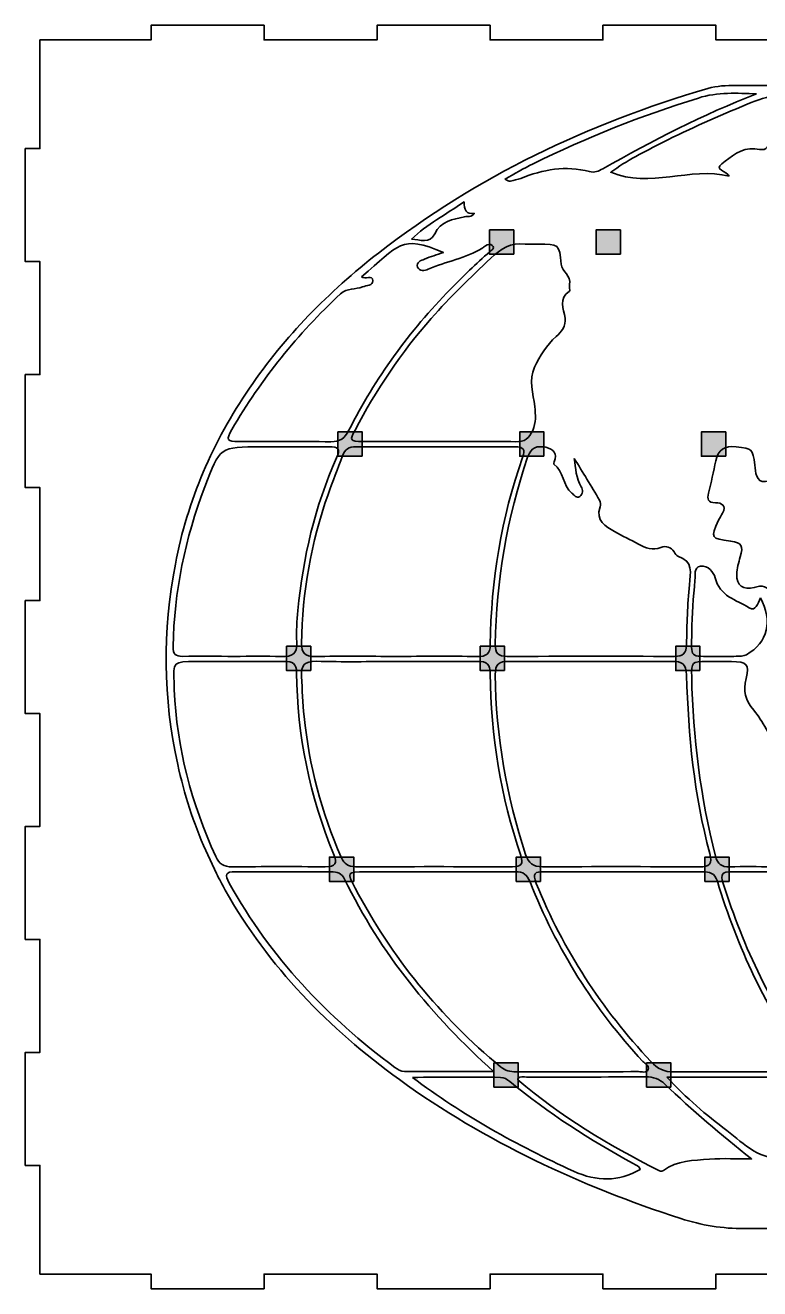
# Model space of a CAD drawing. Header units: millimetres. Extents: x 1 to 1629, y -192 to 365.
# Drawn here: x 1.1 to 152.3, y 105.1 to 365.1 of the extents above; entities that cross this region are included whole.
import ezdxf

# ---------------------------------------------------------------- set-up
doc = ezdxf.new("R2010")
doc.units = ezdxf.units.MM
doc.header["$MEASUREMENT"] = 0
for name, color, linetype, lineweight in [('CorteExterno', 7, 'Continuous', 0), ('CorteInterno', 7, 'Continuous', 0), ('Marcacao', 7, 'Continuous', 0)]:
    doc.layers.add(name, color=color, linetype=linetype, lineweight=lineweight)

# ---------------------------------------------------------------- blocks, each defined once
blk = doc.blocks.new('Block_4')
at = {"layer": 'CorteInterno', "true_color": 0x66b32e, "transparency": 33554687}
h = blk.add_hatch(color=85, dxfattribs=at)
h.dxf.hatch_style = 2
h.paths.add_polyline_path([(101.67, 317.94), (96.67, 317.94), (96.67, 322.94), (101.67, 322.94)])
h = blk.add_hatch(color=85, dxfattribs=at)
h.dxf.hatch_style = 2
h.paths.add_polyline_path([(123.59, 317.95), (118.59, 317.95), (118.59, 322.95), (123.59, 322.95)])
h = blk.add_hatch(color=85, dxfattribs=at)
h.dxf.hatch_style = 2
h.paths.add_polyline_path([(70.48, 276.37), (65.48, 276.37), (65.48, 281.37), (70.48, 281.37)])
h = blk.add_hatch(color=85, dxfattribs=at)
h.dxf.hatch_style = 2
h.paths.add_polyline_path([(107.88, 276.37), (102.88, 276.37), (102.88, 281.37), (107.88, 281.37)])
h = blk.add_hatch(color=85, dxfattribs=at)
h.dxf.hatch_style = 2
h.paths.add_polyline_path([(145.27, 276.37), (140.27, 276.37), (140.27, 281.37), (145.27, 281.37)])
h = blk.add_hatch(color=85, dxfattribs=at)
h.dxf.hatch_style = 2
h.paths.add_polyline_path([(59.9, 232.28), (54.9, 232.28), (54.9, 237.28), (59.9, 237.28)])
h = blk.add_hatch(color=85, dxfattribs=at)
h.dxf.hatch_style = 2
h.paths.add_polyline_path([(99.76, 232.28), (94.76, 232.28), (94.76, 237.28), (99.76, 237.28)])
h = blk.add_hatch(color=85, dxfattribs=at)
h.dxf.hatch_style = 2
h.paths.add_polyline_path([(139.98, 232.28), (134.98, 232.28), (134.98, 237.28), (139.98, 237.28)])
h = blk.add_hatch(color=85, dxfattribs=at)
h.dxf.hatch_style = 2
h.paths.add_polyline_path([(68.72, 188.89), (63.72, 188.89), (63.72, 193.89), (68.72, 193.89)])
h = blk.add_hatch(color=85, dxfattribs=at)
h.dxf.hatch_style = 2
h.paths.add_polyline_path([(107.17, 188.89), (102.17, 188.89), (102.17, 193.89), (107.17, 193.89)])
h = blk.add_hatch(color=85, dxfattribs=at)
h.dxf.hatch_style = 2
h.paths.add_polyline_path([(145.98, 188.89), (140.98, 188.89), (140.98, 193.89), (145.98, 193.89)])
h = blk.add_hatch(color=85, dxfattribs=at)
h.dxf.hatch_style = 2
h.paths.add_polyline_path([(102.58, 146.55), (97.58, 146.55), (97.58, 151.55), (102.58, 151.55)])
h = blk.add_hatch(color=85, dxfattribs=at)
h.dxf.hatch_style = 2
h.paths.add_polyline_path([(133.98, 146.55), (128.98, 146.55), (128.98, 151.55), (133.98, 151.55)])
at = {"layer": 'CorteInterno', "color": 18, "lineweight": 35, "true_color": 0x020202}
for points in [[(101.67, 317.94), (96.67, 317.94), (96.67, 322.94), (101.67, 322.94)], [(123.59, 317.95), (118.59, 317.95), (118.59, 322.95), (123.59, 322.95)], [(70.48, 276.37), (65.48, 276.37), (65.48, 281.37), (70.48, 281.37)], [(107.88, 276.37), (102.88, 276.37), (102.88, 281.37), (107.88, 281.37)], [(145.27, 276.37), (140.27, 276.37), (140.27, 281.37), (145.27, 281.37)], [(59.9, 232.28), (54.9, 232.28), (54.9, 237.28), (59.9, 237.28)], [(99.76, 232.28), (94.76, 232.28), (94.76, 237.28), (99.76, 237.28)], [(139.98, 232.28), (134.98, 232.28), (134.98, 237.28), (139.98, 237.28)], [(68.72, 188.89), (63.72, 188.89), (63.72, 193.89), (68.72, 193.89)], [(107.17, 188.89), (102.17, 188.89), (102.17, 193.89), (107.17, 193.89)], [(145.98, 188.89), (140.98, 188.89), (140.98, 193.89), (145.98, 193.89)], [(102.58, 146.55), (97.58, 146.55), (97.58, 151.55), (102.58, 151.55)], [(133.98, 146.55), (128.98, 146.55), (128.98, 151.55), (133.98, 151.55)]]:
    blk.add_lwpolyline(points, close=True, dxfattribs=at)

msp = doc.modelspace()

# ---------------------------------------------------------------- linework, layer by layer
at = {"layer": 'CorteExterno', "color": 250, "lineweight": 35, "true_color": 0x1d1d1b}
msp.add_open_spline([(4.14, 362.07), (4.14, 362.07), (4.14, 339.69), (4.14, 339.69), (4.14, 339.69), (1.14, 339.69), (1.14, 339.69), (1.14, 339.69), (1.14, 316.44), (1.14, 316.44), (1.14, 316.44), (4.14, 316.44), (4.14, 316.44), (4.14, 316.44), (4.14, 293.19), (4.14, 293.19), (4.14, 293.19), (1.14, 293.19), (1.14, 293.19), (1.14, 293.19), (1.14, 269.94), (1.14, 269.94), (1.14, 269.94), (4.14, 269.94), (4.14, 269.94), (4.14, 269.94), (4.14, 246.69), (4.14, 246.69), (4.14, 246.69), (1.14, 246.69), (1.14, 246.69), (1.14, 246.69), (1.14, 223.44), (1.14, 223.44), (1.14, 223.44), (4.14, 223.44), (4.14, 223.44), (4.14, 223.44), (4.14, 200.19), (4.14, 200.19), (4.14, 200.19), (1.14, 200.19), (1.14, 200.19), (1.14, 200.19), (1.14, 176.94), (1.14, 176.94), (1.14, 176.94), (4.14, 176.94), (4.14, 176.94), (4.14, 176.94), (4.14, 153.69), (4.14, 153.69), (4.14, 153.69), (1.14, 153.69), (1.14, 153.69), (1.14, 153.69), (1.14, 130.44), (1.14, 130.44), (1.14, 130.44), (4.14, 130.44), (4.14, 130.44), (4.14, 130.44), (4.14, 108.07), (4.14, 108.07), (4.14, 108.07), (27.02, 108.07), (27.02, 108.07), (27.02, 108.07), (27.02, 105.07), (27.02, 105.07), (27.02, 105.07), (50.27, 105.07), (50.27, 105.07), (50.27, 105.07), (50.27, 108.07), (50.27, 108.07), (50.27, 108.07), (73.52, 108.07), (73.52, 108.07), (73.52, 108.07), (73.52, 105.07), (73.52, 105.07), (73.52, 105.07), (96.77, 105.07), (96.77, 105.07), (96.77, 105.07), (96.77, 108.07), (96.77, 108.07), (96.77, 108.07), (120.02, 108.07), (120.02, 108.07), (120.02, 108.07), (120.02, 105.07), (120.02, 105.07), (120.02, 105.07), (143.27, 105.07), (143.27, 105.07), (143.27, 105.07), (143.27, 108.07), (143.27, 108.07), (143.27, 108.07), (166.52, 108.07), (166.52, 108.07), (166.52, 108.07), (166.52, 105.07), (166.52, 105.07), (166.52, 105.07), (189.77, 105.07), (189.77, 105.07), (189.77, 105.07), (189.77, 108.07), (189.77, 108.07), (189.77, 108.07), (213.02, 108.07), (213.02, 108.07), (213.02, 108.07), (213.02, 105.07), (213.02, 105.07), (213.02, 105.07), (236.27, 105.07), (236.27, 105.07), (236.27, 105.07), (236.27, 108.07), (236.27, 108.07), (236.27, 108.07), (259.52, 108.07), (259.52, 108.07), (259.52, 108.07), (259.52, 105.07), (259.52, 105.07), (259.52, 105.07), (282.77, 105.07), (282.77, 105.07), (282.77, 105.07), (282.77, 108.07), (282.77, 108.07), (282.77, 108.07), (306.02, 108.07), (306.02, 108.07), (306.02, 108.07), (306.02, 105.07), (306.02, 105.07), (306.02, 105.07), (329.27, 105.07), (329.27, 105.07), (329.27, 105.07), (329.27, 108.07), (329.27, 108.07), (329.27, 108.07), (352.52, 108.07), (352.52, 108.07), (352.52, 108.07), (352.52, 105.07), (352.52, 105.07), (352.52, 105.07), (375.77, 105.07), (375.77, 105.07), (375.77, 105.07), (375.77, 108.07), (375.77, 108.07), (375.77, 108.07), (399.02, 108.07), (399.02, 108.07), (399.02, 108.07), (399.02, 105.07), (399.02, 105.07), (399.02, 105.07), (422.27, 105.07), (422.27, 105.07), (422.27, 105.07), (422.27, 108.07), (422.27, 108.07), (422.27, 108.07), (445.52, 108.07), (445.52, 108.07), (445.52, 108.07), (445.52, 105.07), (445.52, 105.07), (445.52, 105.07), (468.77, 105.07), (468.77, 105.07), (468.77, 105.07), (468.77, 108.07), (468.77, 108.07), (468.77, 108.07), (492.02, 108.07), (492.02, 108.07), (492.02, 108.07), (492.02, 105.07), (492.02, 105.07), (492.02, 105.07), (515.27, 105.07), (515.27, 105.07), (515.27, 105.07), (515.27, 108.07), (515.27, 108.07), (515.27, 108.07), (538.14, 108.07), (538.14, 108.07), (538.14, 108.07), (538.14, 130.44), (538.14, 130.44), (538.14, 130.44), (541.14, 130.44), (541.14, 130.44), (541.14, 130.44), (541.14, 153.69), (541.14, 153.69), (541.14, 153.69), (538.14, 153.69), (538.14, 153.69), (538.14, 153.69), (538.14, 176.94), (538.14, 176.94), (538.14, 176.94), (541.14, 176.94), (541.14, 176.94), (541.14, 176.94), (541.14, 200.19), (541.14, 200.19), (541.14, 200.19), (538.14, 200.19), (538.14, 200.19), (538.14, 200.19), (538.14, 223.44), (538.14, 223.44), (538.14, 223.44), (541.14, 223.44), (541.14, 223.44), (541.14, 223.44), (541.14, 246.69), (541.14, 246.69), (541.14, 246.69), (538.14, 246.69), (538.14, 246.69), (538.14, 246.69), (538.14, 269.94), (538.14, 269.94), (538.14, 269.94), (541.14, 269.94), (541.14, 269.94), (541.14, 269.94), (541.14, 293.19), (541.14, 293.19), (541.14, 293.19), (538.14, 293.19), (538.14, 293.19), (538.14, 293.19), (538.14, 316.44), (538.14, 316.44), (538.14, 316.44), (541.14, 316.44), (541.14, 316.44), (541.14, 316.44), (541.14, 339.69), (541.14, 339.69), (541.14, 339.69), (538.14, 339.69), (538.14, 339.69), (538.14, 339.69), (538.14, 362.07), (538.14, 362.07), (538.14, 362.07), (515.27, 362.07), (515.27, 362.07), (515.27, 362.07), (515.27, 365.07), (515.27, 365.07), (515.27, 365.07), (492.02, 365.07), (492.02, 365.07), (492.02, 365.07), (492.02, 362.07), (492.02, 362.07), (492.02, 362.07), (468.77, 362.07), (468.77, 362.07), (468.77, 362.07), (468.77, 365.07), (468.77, 365.07), (468.77, 365.07), (445.52, 365.07), (445.52, 365.07), (445.52, 365.07), (445.52, 362.07), (445.52, 362.07), (445.52, 362.07), (422.27, 362.07), (422.27, 362.07), (422.27, 362.07), (422.27, 365.07), (422.27, 365.07), (422.27, 365.07), (399.02, 365.07), (399.02, 365.07), (399.02, 365.07), (399.02, 362.07), (399.02, 362.07), (399.02, 362.07), (375.77, 362.07), (375.77, 362.07), (375.77, 362.07), (375.77, 365.07), (375.77, 365.07), (375.77, 365.07), (352.52, 365.07), (352.52, 365.07), (352.52, 365.07), (352.52, 362.07), (352.52, 362.07), (352.52, 362.07), (329.27, 362.07), (329.27, 362.07), (329.27, 362.07), (329.27, 365.07), (329.27, 365.07), (329.27, 365.07), (306.02, 365.07), (306.02, 365.07), (306.02, 365.07), (306.02, 362.07), (306.02, 362.07), (306.02, 362.07), (282.77, 362.07), (282.77, 362.07), (282.77, 362.07), (282.77, 365.07), (282.77, 365.07), (282.77, 365.07), (259.52, 365.07), (259.52, 365.07), (259.52, 365.07), (259.52, 362.07), (259.52, 362.07), (259.52, 362.07), (236.27, 362.07), (236.27, 362.07), (236.27, 362.07), (236.27, 365.07), (236.27, 365.07), (236.27, 365.07), (213.02, 365.07), (213.02, 365.07), (213.02, 365.07), (213.02, 362.07), (213.02, 362.07), (213.02, 362.07), (189.77, 362.07), (189.77, 362.07), (189.77, 362.07), (189.77, 365.07), (189.77, 365.07), (189.77, 365.07), (166.52, 365.07), (166.52, 365.07), (166.52, 365.07), (166.52, 362.07), (166.52, 362.07), (166.52, 362.07), (143.27, 362.07), (143.27, 362.07), (143.27, 362.07), (143.27, 365.07), (143.27, 365.07), (143.27, 365.07), (120.02, 365.07), (120.02, 365.07), (120.02, 365.07), (120.02, 362.07), (120.02, 362.07), (120.02, 362.07), (96.77, 362.07), (96.77, 362.07), (96.77, 362.07), (96.77, 365.07), (96.77, 365.07), (96.77, 365.07), (73.52, 365.07), (73.52, 365.07), (73.52, 365.07), (73.52, 362.07), (73.52, 362.07), (73.52, 362.07), (50.27, 362.07), (50.27, 362.07), (50.27, 362.07), (50.27, 365.07), (50.27, 365.07), (50.27, 365.07), (27.02, 365.07), (27.02, 365.07), (27.02, 365.07), (27.02, 362.07), (27.02, 362.07), (27.02, 362.07), (4.14, 362.07), (4.14, 362.07)], degree=3, knots=[0, 0, 0, 0, 1, 1, 1, 2, 2, 2, 3, 3, 3, 4, 4, 4, 5, 5, 5, 6, 6, 6, 7, 7, 7, 8, 8, 8, 9, 9, 9, 10, 10, 10, 11, 11, 11, 12, 12, 12, 13, 13, 13, 14, 14, 14, 15, 15, 15, 16, 16, 16, 17, 17, 17, 18, 18, 18, 19, 19, 19, 20, 20, 20, 21, 21, 21, 22, 22, 22, 23, 23, 23, 24, 24, 24, 25, 25, 25, 26, 26, 26, 27, 27, 27, 28, 28, 28, 29, 29, 29, 30, 30, 30, 31, 31, 31, 32, 32, 32, 33, 33, 33, 34, 34, 34, 35, 35, 35, 36, 36, 36, 37, 37, 37, 38, 38, 38, 39, 39, 39, 40, 40, 40, 41, 41, 41, 42, 42, 42, 43, 43, 43, 44, 44, 44, 45, 45, 45, 46, 46, 46, 47, 47, 47, 48, 48, 48, 49, 49, 49, 50, 50, 50, 51, 51, 51, 52, 52, 52, 53, 53, 53, 54, 54, 54, 55, 55, 55, 56, 56, 56, 57, 57, 57, 58, 58, 58, 59, 59, 59, 60, 60, 60, 61, 61, 61, 62, 62, 62, 63, 63, 63, 64, 64, 64, 65, 65, 65, 66, 66, 66, 67, 67, 67, 68, 68, 68, 69, 69, 69, 70, 70, 70, 71, 71, 71, 72, 72, 72, 73, 73, 73, 74, 74, 74, 75, 75, 75, 76, 76, 76, 77, 77, 77, 78, 78, 78, 79, 79, 79, 80, 80, 80, 81, 81, 81, 82, 82, 82, 83, 83, 83, 84, 84, 84, 85, 85, 85, 86, 86, 86, 87, 87, 87, 88, 88, 88, 89, 89, 89, 90, 90, 90, 91, 91, 91, 92, 92, 92, 93, 93, 93, 94, 94, 94, 95, 95, 95, 96, 96, 96, 97, 97, 97, 98, 98, 98, 99, 99, 99, 100, 100, 100, 101, 101, 101, 102, 102, 102, 103, 103, 103, 104, 104, 104, 105, 105, 105, 106, 106, 106, 107, 107, 107, 108, 108, 108, 109, 109, 109, 110, 110, 110, 111, 111, 111, 112, 112, 112, 113, 113, 113, 114, 114, 114, 115, 115, 115, 116, 116, 116, 117, 117, 117, 118, 118, 118, 119, 119, 119, 120, 120, 120, 121, 121, 121, 122, 122, 122, 123, 123, 123, 124, 124, 124, 125, 125, 125, 126, 126, 126, 127, 127, 127, 128, 128, 128, 129, 129, 129, 130, 130, 130, 131, 131, 131, 132, 132, 132, 132], dxfattribs=at)
at = {"layer": 'Marcacao', "color": 18, "lineweight": 35, "true_color": 0x000000}
for points, knots in [([(38.32, 195.24), (35.68, 200.91), (33.87, 206.86), (32.51, 212.96), (29.46, 226.67), (29.42, 240.4), (32.02, 254.17), (34.51, 267.33), (39.76, 279.4), (47.26, 290.38), (54.56, 301.06), (63.58, 310.26), (73.81, 318.2), (94.15, 333.96), (116.93, 344.89), (141.58, 352.05), (143.47, 352.6), (145.39, 352.69), (147.34, 352.69), (172.03, 352.69), (196.72, 352.69), (221.4, 352.69), (248.03, 352.69), (274.66, 352.68), (301.29, 352.68), (315.93, 352.68), (330.58, 352.71), (345.22, 352.69), (360.91, 352.66), (376.62, 352.28), (392.3, 352.68), (399.05, 352.86), (405.07, 350.89), (411.15, 348.81), (425.51, 343.89), (439.26, 337.53), (452.17, 329.57), (471.2, 317.83), (487.77, 303.36), (499.13, 283.75), (506.57, 270.91), (510.79, 256.98), (511.86, 242.1), (513.45, 220.03), (508.26, 199.7), (496.33, 181.11), (491.42, 173.45), (485.51, 166.58), (478.89, 160.34), (463.14, 145.49), (444.79, 134.77), (424.95, 126.43), (417.63, 123.35), (410.15, 120.73), (402.56, 118.42), (400.38, 117.76), (398.16, 117.47), (395.86, 117.47), (354.25, 117.5), (312.64, 117.49), (271.03, 117.49), (230.39, 117.49), (189.75, 117.53), (149.12, 117.44), (144.58, 117.43), (140.29, 118.12), (136.02, 119.51), (115.34, 126.23), (95.8, 135.29), (78.14, 148.09), (63.58, 158.66), (51.21, 171.29), (42.3, 187.08), (41.67, 188.21), (41.04, 189.35), (40.51, 190.53), (40.51, 190.53), (38.32, 195.24), (38.32, 195.24)], [0, 0, 0, 0, 1, 1, 1, 2, 2, 2, 3, 3, 3, 4, 4, 4, 5, 5, 5, 6, 6, 6, 7, 7, 7, 8, 8, 8, 9, 9, 9, 10, 10, 10, 11, 11, 11, 12, 12, 12, 13, 13, 13, 14, 14, 14, 15, 15, 15, 16, 16, 16, 17, 17, 17, 18, 18, 18, 19, 19, 19, 20, 20, 20, 21, 21, 21, 22, 22, 22, 23, 23, 23, 24, 24, 24, 25, 25, 25, 26, 26, 26, 26]), ([(151.64, 350.93), (147.59, 351.12), (143.62, 351.34), (139.64, 350.1), (127.95, 346.48), (116.63, 341.98), (105.66, 336.57), (103.69, 335.6), (101.8, 334.47), (99.88, 333.41), (100.35, 333), (100.67, 332.95), (100.97, 333.01), (101.68, 333.16), (102.41, 333.29), (103.08, 333.56), (107.67, 335.37), (112.34, 336.26), (117.24, 334.95), (118.24, 334.68), (119.11, 335.04), (120, 335.54), (130.22, 341.27), (140.57, 346.76), (151.64, 350.93)], [0, 0, 0, 0, 1, 1, 1, 2, 2, 2, 3, 3, 3, 4, 4, 4, 5, 5, 5, 6, 6, 6, 7, 7, 7, 8, 8, 8, 8]), ([(146.01, 333.99), (145.41, 335.09), (142.86, 335.39), (144.45, 336.54), (146.37, 337.94), (148.41, 339.92), (151.28, 339.64), (152.52, 339.51), (154.18, 338.91), (154.05, 341.32), (154.02, 341.81), (154.87, 342.03), (155.43, 342.14), (162.42, 343.44), (167.62, 348.57), (174.2, 350.9), (170.32, 351.17), (166.48, 351.01), (162.66, 351.21), (158.12, 351.45), (153.87, 350.63), (149.7, 348.84), (143.83, 346.33), (137.96, 343.85), (132.27, 340.95), (128.57, 339.06), (124.85, 337.21), (121.61, 334.82), (129.7, 331.38), (137.89, 336.06), (146.01, 333.99)], [0, 0, 0, 0, 1, 1, 1, 2, 2, 2, 3, 3, 3, 4, 4, 4, 5, 5, 5, 6, 6, 6, 7, 7, 7, 8, 8, 8, 9, 9, 9, 10, 10, 10, 10]), ([(80.61, 321.07), (82.35, 321.01), (84.38, 319.95), (85.39, 322.15), (86.63, 324.84), (89.14, 325.09), (91.52, 325.66), (92.16, 325.81), (92.93, 325.49), (93.57, 326.35), (91.78, 326.06), (91.45, 327.18), (91.45, 328.71), (87.61, 326.13), (83.82, 324.07), (80.61, 321.07)], [0, 0, 0, 0, 1, 1, 1, 2, 2, 2, 3, 3, 3, 4, 4, 4, 5, 5, 5, 5]), ([(70.3, 313.32), (71.12, 312.64), (72.57, 313.82), (72.66, 312.49), (72.73, 311.45), (71.36, 311.54), (70.56, 311.24), (69.08, 310.67), (67.38, 311.05), (66.03, 309.8), (57.2, 301.58), (49.72, 292.29), (43.64, 281.87), (42.42, 279.77), (42.62, 279.42), (45.06, 279.41), (51.37, 279.38), (57.69, 279.46), (64, 279.36), (65.9, 279.33), (66.89, 280.06), (67.73, 281.72), (73.17, 292.49), (80.17, 302.15), (88.64, 310.74), (91.25, 313.4), (93.84, 316.06), (96.72, 318.44), (97.09, 318.74), (97.83, 319.14), (97.23, 319.78), (96.87, 320.16), (96.31, 319.94), (95.87, 319.69), (95.66, 319.58), (95.48, 319.41), (95.28, 319.28), (91.81, 317.1), (87.72, 316.47), (84.03, 314.85), (83.37, 314.56), (82.24, 314.36), (81.88, 315.3), (81.5, 316.32), (82.58, 316.65), (83.27, 316.94), (84.53, 317.47), (85.84, 317.85), (87.2, 318.31), (78.29, 322.08), (78.18, 319.84), (70.3, 313.32)], [0, 0, 0, 0, 1, 1, 1, 2, 2, 2, 3, 3, 3, 4, 4, 4, 5, 5, 5, 6, 6, 6, 7, 7, 7, 8, 8, 8, 9, 9, 9, 10, 10, 10, 11, 11, 11, 12, 12, 12, 13, 13, 13, 14, 14, 14, 15, 15, 15, 16, 16, 16, 17, 17, 17, 17]), ([(86.29, 279.4), (91.55, 279.4), (96.8, 279.46), (102.06, 279.37), (103.88, 279.33), (104.82, 280.05), (105.55, 281.67), (106.29, 283.33), (106.17, 284.88), (105.97, 286.6), (105.66, 289.29), (104.65, 292.1), (105.93, 294.7), (107.06, 296.99), (108.38, 299.24), (110.38, 300.99), (111.49, 301.96), (112.46, 303.26), (112.23, 304.78), (111.93, 306.79), (110.79, 308.78), (113.11, 310.37), (113.33, 310.52), (113.02, 311.3), (113.12, 311.75), (113.52, 313.53), (111.59, 314.3), (111.43, 315.9), (111.01, 320.03), (110.94, 320.03), (106.65, 320.03), (105.76, 320.03), (104.87, 319.95), (103.99, 320.05), (101.08, 320.37), (98.98, 319.1), (96.93, 317.14), (92.74, 313.11), (88.53, 309.13), (84.68, 304.74), (78.51, 297.7), (73.34, 290.03), (68.99, 281.78), (67.84, 279.6), (67.99, 279.42), (70.52, 279.41), (75.78, 279.39), (81.03, 279.4), (86.29, 279.4)], [0, 0, 0, 0, 1, 1, 1, 2, 2, 2, 3, 3, 3, 4, 4, 4, 5, 5, 5, 6, 6, 6, 7, 7, 7, 8, 8, 8, 9, 9, 9, 10, 10, 10, 11, 11, 11, 12, 12, 12, 13, 13, 13, 14, 14, 14, 15, 15, 15, 16, 16, 16, 16]), ([(44.16, 235.2), (47.39, 235.2), (50.63, 235.31), (53.86, 235.16), (56.1, 235.06), (57.13, 235.71), (57, 238.13), (56.88, 240.29), (57.05, 242.49), (57.25, 244.66), (58.28, 255.52), (60.72, 266.03), (65.19, 276.02), (66.01, 277.86), (65.6, 278.4), (63.6, 278.35), (58.99, 278.25), (54.38, 278.32), (49.77, 278.32), (41.14, 278.32), (41.21, 278.3), (38.08, 270.08), (34.03, 259.48), (31.79, 248.55), (31.56, 237.2), (31.52, 235.63), (32.08, 235.19), (33.48, 235.2), (37.04, 235.23), (40.6, 235.21), (44.16, 235.2)], [0, 0, 0, 0, 1, 1, 1, 2, 2, 2, 3, 3, 3, 4, 4, 4, 5, 5, 5, 6, 6, 6, 7, 7, 7, 8, 8, 8, 9, 9, 9, 10, 10, 10, 10]), ([(77.43, 235.2), (83.01, 235.2), (88.6, 235.25), (94.18, 235.18), (95.96, 235.16), (96.81, 235.62), (96.83, 237.62), (96.96, 250.81), (99.09, 263.69), (103.48, 276.15), (104.05, 277.77), (103.67, 278.34), (101.94, 278.34), (91.02, 278.3), (80.1, 278.3), (69.18, 278.34), (67.76, 278.34), (66.91, 277.79), (66.43, 276.47), (65.46, 273.82), (64.38, 271.2), (63.44, 268.54), (59.95, 258.61), (58.12, 248.4), (58, 237.86), (57.98, 235.86), (58.69, 235.14), (60.69, 235.18), (66.27, 235.26), (71.85, 235.2), (77.43, 235.2)], [0, 0, 0, 0, 1, 1, 1, 2, 2, 2, 3, 3, 3, 4, 4, 4, 5, 5, 5, 6, 6, 6, 7, 7, 7, 8, 8, 8, 9, 9, 9, 10, 10, 10, 10]), ([(114.12, 275.93), (114.4, 273.88), (114.45, 271.86), (115.55, 270.11), (115.97, 269.43), (115.85, 268.58), (115.23, 268.12), (114.54, 267.6), (114.07, 268.41), (113.61, 268.78), (111.69, 270.33), (111.98, 273.28), (109.9, 274.75), (109.84, 274.79), (109.9, 275.07), (109.96, 275.21), (110.69, 276.95), (109.82, 277.88), (108.25, 278.22), (106.52, 278.59), (105.2, 278.26), (104.51, 276.21), (100.31, 263.69), (98.01, 250.86), (97.86, 237.64), (97.83, 235.88), (98.46, 235.18), (100.25, 235.18), (111.74, 235.23), (123.24, 235.23), (134.73, 235.19), (136.49, 235.18), (137.16, 235.81), (137.2, 237.59), (137.3, 241.71), (137.4, 245.84), (137.8, 249.94), (138.04, 252.43), (138.67, 254.79), (135.44, 255.79), (135.11, 255.9), (134.87, 256.35), (134.64, 256.68), (133.96, 257.67), (133.09, 258.06), (131.92, 257.59), (130.25, 256.93), (128.79, 257.43), (127.32, 258.3), (125.72, 259.23), (123.97, 259.92), (122.38, 260.87), (120.52, 262), (118.44, 263.08), (119.43, 265.94), (119.58, 266.35), (119.51, 266.97), (119.29, 267.35), (117.6, 270.23), (115.85, 273.07), (114.12, 275.93)], [0, 0, 0, 0, 1, 1, 1, 2, 2, 2, 3, 3, 3, 4, 4, 4, 5, 5, 5, 6, 6, 6, 7, 7, 7, 8, 8, 8, 9, 9, 9, 10, 10, 10, 11, 11, 11, 12, 12, 12, 13, 13, 13, 14, 14, 14, 15, 15, 15, 16, 16, 16, 17, 17, 17, 18, 18, 18, 19, 19, 19, 20, 20, 20, 20]), ([(177.09, 249.94), (177.8, 258.73), (178.84, 267.31), (180.47, 275.8), (180.85, 277.83), (180.3, 278.38), (178.33, 278.35), (171.69, 278.27), (165.06, 278.33), (158.42, 278.33), (155.02, 278.32), (155.07, 278.32), (155.17, 275.01), (155.21, 273.48), (155.28, 271.4), (153.47, 271.19), (151.43, 270.94), (151.44, 273.13), (151.25, 274.57), (150.8, 277.99), (150.85, 277.91), (147.4, 278.31), (145.02, 278.59), (143.71, 277.72), (143.22, 275.42), (142.75, 273.2), (142.27, 270.99), (141.73, 268.79), (141.42, 267.51), (141.59, 266.82), (143.16, 266.81), (144.45, 266.81), (145.44, 266.25), (144.64, 264.66), (144.38, 264.16), (144.01, 263.71), (143.79, 263.2), (142.18, 259.47), (142.19, 259.47), (146.29, 258.91), (148.6, 258.59), (148.93, 257.99), (148.26, 255.65), (147.92, 254.49), (147.57, 253.29), (147.54, 252.1), (147.48, 249.83), (148.92, 248.81), (151.13, 249.35), (151.84, 249.53), (152.6, 249.86), (153.25, 249.48), (155.1, 248.37), (156.1, 249.28), (157.13, 250.75), (158.32, 252.44), (162.35, 253.25), (164.33, 252.78), (167.47, 252.04), (170.43, 250.19), (173.91, 251.28), (175.09, 251.65), (176.32, 251.31), (177.09, 249.94)], [0, 0, 0, 0, 1, 1, 1, 2, 2, 2, 3, 3, 3, 4, 4, 4, 5, 5, 5, 6, 6, 6, 7, 7, 7, 8, 8, 8, 9, 9, 9, 10, 10, 10, 11, 11, 11, 12, 12, 12, 13, 13, 13, 14, 14, 14, 15, 15, 15, 16, 16, 16, 17, 17, 17, 18, 18, 18, 19, 19, 19, 20, 20, 20, 21, 21, 21, 21]), ([(152.4, 247.27), (151.84, 246.01), (151.49, 244.37), (150.09, 245.21), (147.42, 246.81), (144.02, 247.61), (143.08, 251.39), (142.8, 252.5), (141.61, 254.01), (140.08, 253.75), (138.67, 253.51), (139.03, 251.87), (138.94, 250.86), (138.6, 247.33), (138.36, 243.79), (138.3, 240.24), (138.22, 234.64), (137.62, 235.25), (143.32, 235.2), (144.69, 235.19), (146.06, 235.17), (147.43, 235.22), (148.15, 235.24), (148.98, 235.2), (149.55, 235.53), (153.91, 238.08), (155.03, 242.48), (152.4, 247.27)], [0, 0, 0, 0, 1, 1, 1, 2, 2, 2, 3, 3, 3, 4, 4, 4, 5, 5, 5, 6, 6, 6, 7, 7, 7, 8, 8, 8, 9, 9, 9, 9]), ([(44.28, 234.14), (41.61, 234.14), (38.94, 234.14), (36.27, 234.14), (31.58, 234.14), (31.58, 234.14), (31.76, 229.61), (31.78, 229.2), (31.78, 228.8), (31.79, 228.39), (32.3, 216.35), (35.36, 204.95), (40.33, 194.02), (41.02, 192.5), (42.02, 191.87), (43.71, 191.88), (50.1, 191.95), (56.49, 191.94), (62.87, 191.9), (64.97, 191.88), (65.39, 192.58), (64.58, 194.53), (59.69, 206.48), (57.07, 218.91), (56.97, 231.83), (56.96, 233.69), (56.16, 234.19), (54.47, 234.15), (51.07, 234.08), (47.67, 234.13), (44.28, 234.14)], [0, 0, 0, 0, 1, 1, 1, 2, 2, 2, 3, 3, 3, 4, 4, 4, 5, 5, 5, 6, 6, 6, 7, 7, 7, 8, 8, 8, 9, 9, 9, 10, 10, 10, 10]), ([(77.51, 234.13), (72, 234.13), (66.5, 234.04), (60.99, 234.18), (58.61, 234.24), (57.87, 233.34), (57.99, 231.05), (58.13, 228.31), (58.24, 225.57), (58.52, 222.83), (59.58, 212.77), (62.06, 203.11), (66.14, 193.85), (66.77, 192.44), (67.61, 191.9), (69.09, 191.9), (79.86, 191.93), (90.62, 191.93), (101.39, 191.9), (103.14, 191.9), (103.72, 192.44), (103.11, 194.24), (98.94, 206.35), (96.95, 218.85), (96.83, 231.64), (96.81, 233.54), (96.13, 234.19), (94.26, 234.16), (88.68, 234.08), (83.09, 234.13), (77.51, 234.13)], [0, 0, 0, 0, 1, 1, 1, 2, 2, 2, 3, 3, 3, 4, 4, 4, 5, 5, 5, 6, 6, 6, 7, 7, 7, 8, 8, 8, 9, 9, 9, 10, 10, 10, 10]), ([(117.67, 234.13), (112, 234.13), (106.33, 234.07), (100.67, 234.17), (98.6, 234.2), (97.82, 233.56), (97.84, 231.39), (97.97, 218.74), (100.21, 206.47), (104.08, 194.45), (104.67, 192.62), (105.65, 191.88), (107.58, 191.89), (118.35, 191.94), (129.11, 191.94), (139.87, 191.88), (141.99, 191.87), (142.56, 192.5), (141.99, 194.62), (138.77, 206.64), (137.56, 218.95), (137.23, 231.34), (137.17, 233.65), (136.29, 234.21), (134.17, 234.17), (128.67, 234.06), (123.17, 234.13), (117.67, 234.13)], [0, 0, 0, 0, 1, 1, 1, 2, 2, 2, 3, 3, 3, 4, 4, 4, 5, 5, 5, 6, 6, 6, 7, 7, 7, 8, 8, 8, 9, 9, 9, 9]), ([(154.79, 191.92), (157.87, 191.92), (160.94, 191.9), (164.02, 191.93), (164.89, 191.93), (165.95, 191.81), (165.86, 193.2), (165.58, 197.31), (166.13, 201.44), (165.32, 205.54), (164.83, 207.97), (163.74, 209.61), (161.35, 210.56), (158.74, 211.6), (156.81, 213.41), (155.61, 216.14), (154.38, 218.94), (152.94, 221.76), (151.04, 224.12), (149.34, 226.23), (148.78, 228.02), (149.49, 230.66), (150.27, 233.56), (149.56, 234.13), (146.47, 234.14), (144.78, 234.14), (143.08, 234.14), (141.38, 234.13), (138.27, 234.12), (138.21, 234.09), (138.27, 231.03), (138.52, 218.53), (140.1, 206.22), (143.15, 194.09), (143.57, 192.43), (144.43, 191.85), (146.06, 191.89), (148.97, 191.96), (151.88, 191.91), (154.79, 191.92)], [0, 0, 0, 0, 1, 1, 1, 2, 2, 2, 3, 3, 3, 4, 4, 4, 5, 5, 5, 6, 6, 6, 7, 7, 7, 8, 8, 8, 9, 9, 9, 10, 10, 10, 11, 11, 11, 12, 12, 12, 13, 13, 13, 13]), ([(97.52, 149.76), (84.76, 161.24), (74.25, 174.1), (66.84, 189.37), (66.25, 190.59), (65.31, 190.87), (64.08, 190.87), (57.53, 190.84), (50.98, 190.81), (44.43, 190.88), (42.3, 190.9), (42.13, 190.31), (43.12, 188.53), (51.57, 173.27), (63.26, 160.94), (77.19, 150.62), (77.79, 150.18), (78.39, 149.77), (79.16, 149.77), (85.28, 149.76), (91.4, 149.76), (97.52, 149.76)], [0, 0, 0, 0, 1, 1, 1, 2, 2, 2, 3, 3, 3, 4, 4, 4, 5, 5, 5, 6, 6, 6, 7, 7, 7, 7]), ([(85.97, 190.86), (81.04, 190.86), (76.11, 190.86), (71.17, 190.86), (67.36, 190.86), (67.28, 190.81), (69.02, 187.52), (76.55, 173.27), (86.52, 161), (98.96, 150.73), (99.91, 149.94), (100.92, 149.72), (102.09, 149.72), (110.49, 149.73), (118.9, 149.72), (127.31, 149.74), (128, 149.74), (128.96, 149.39), (129.3, 150.17), (129.66, 150.98), (128.68, 151.36), (128.22, 151.86), (118.12, 162.68), (110.43, 175.02), (105.02, 188.77), (104.42, 190.31), (103.59, 190.89), (101.98, 190.88), (96.64, 190.81), (91.31, 190.85), (85.97, 190.86)], [0, 0, 0, 0, 1, 1, 1, 2, 2, 2, 3, 3, 3, 4, 4, 4, 5, 5, 5, 6, 6, 6, 7, 7, 7, 8, 8, 8, 9, 9, 9, 10, 10, 10, 10]), ([(162.19, 149.99), (162.39, 150.51), (162.04, 150.8), (161.82, 151.11), (153.58, 162.68), (147.66, 175.36), (143.56, 188.92), (143.03, 190.65), (141.97, 190.87), (140.47, 190.87), (129.63, 190.84), (118.8, 190.82), (107.97, 190.89), (105.96, 190.9), (105.45, 190.59), (106.29, 188.49), (111.82, 174.75), (119.78, 162.61), (129.87, 151.81), (131.26, 150.31), (132.64, 149.66), (134.67, 149.68), (142.99, 149.78), (151.32, 149.71), (159.65, 149.73), (160.5, 149.74), (161.41, 149.5), (162.19, 149.99)], [0, 0, 0, 0, 1, 1, 1, 2, 2, 2, 3, 3, 3, 4, 4, 4, 5, 5, 5, 6, 6, 6, 7, 7, 7, 8, 8, 8, 9, 9, 9, 9]), ([(179.61, 149.73), (184.06, 149.73), (188.52, 149.8), (192.97, 149.69), (195.06, 149.64), (195.05, 150.36), (194.25, 151.91), (191.7, 156.8), (189.5, 161.84), (187.67, 167.03), (186.51, 170.31), (185.48, 173.63), (184.38, 176.94), (184.23, 177.39), (184.12, 177.92), (183.56, 178.03), (183.38, 178.07), (182.98, 177.81), (182.98, 177.8), (183.6, 176.13), (182.01, 175.37), (181.56, 174.16), (180.95, 172.54), (181.86, 170.52), (180.24, 169.06), (179.75, 168.63), (180.43, 168.22), (180.83, 168), (182.6, 167.04), (182.55, 165.75), (181.77, 164.12), (180.8, 162.08), (180.87, 160.33), (183.21, 159.03), (184.31, 158.42), (185.28, 157.52), (186.48, 157), (186.92, 156.81), (187.42, 156.57), (187.29, 155.96), (187.16, 155.38), (186.61, 155.31), (186.13, 155.28), (184.99, 155.22), (183.92, 155.52), (182.81, 155.77), (180.72, 156.24), (179.78, 158.48), (177.69, 158.82), (175.74, 159.14), (174.79, 160.56), (173.68, 162), (172.33, 163.76), (172.37, 166.62), (169.51, 167.24), (168.85, 167.38), (168.86, 168.26), (169.41, 168.6), (171.89, 170.14), (171, 171.25), (169.03, 172.3), (168.57, 172.54), (168.4, 173), (168.33, 173.5), (167.72, 177.71), (165.69, 181.78), (167.1, 186.19), (167.17, 186.41), (167.13, 186.67), (167.11, 186.91), (166.8, 189.85), (165.72, 190.85), (162.78, 190.85), (157.36, 190.86), (151.93, 190.8), (146.51, 190.89), (144.57, 190.92), (144.14, 190.39), (144.74, 188.49), (148.95, 175.2), (154.89, 162.79), (163.05, 151.45), (163.96, 150.18), (164.98, 149.68), (166.5, 149.71), (170.87, 149.77), (175.24, 149.73), (179.61, 149.73)], [0, 0, 0, 0, 1, 1, 1, 2, 2, 2, 3, 3, 3, 4, 4, 4, 5, 5, 5, 6, 6, 6, 7, 7, 7, 8, 8, 8, 9, 9, 9, 10, 10, 10, 11, 11, 11, 12, 12, 12, 13, 13, 13, 14, 14, 14, 15, 15, 15, 16, 16, 16, 17, 17, 17, 18, 18, 18, 19, 19, 19, 20, 20, 20, 21, 21, 21, 22, 22, 22, 23, 23, 23, 24, 24, 24, 25, 25, 25, 26, 26, 26, 27, 27, 27, 28, 28, 28, 29, 29, 29, 29]), ([(80.79, 148.57), (91.18, 140.74), (102.31, 134.59), (113.95, 129.27), (118.81, 127.05), (123.17, 127.08), (127.7, 129.62), (127.45, 130.3), (126.8, 130.52), (126.26, 130.81), (117.27, 135.66), (108.79, 141.25), (100.86, 147.69), (100.29, 148.15), (99.67, 148.56), (98.9, 148.57), (92.87, 148.58), (86.83, 148.57), (80.79, 148.57)], [0, 0, 0, 0, 1, 1, 1, 2, 2, 2, 3, 3, 3, 4, 4, 4, 5, 5, 5, 6, 6, 6, 6]), ([(102.51, 148.32), (102.51, 148.21), (102.47, 148.09), (102.51, 148.06), (111.26, 140.5), (121.13, 134.68), (131.37, 129.44), (131.72, 129.27), (132, 129.06), (132.44, 129.39), (135.26, 131.52), (138.67, 131.47), (141.93, 131.73), (144.81, 131.95), (147.72, 131.77), (150.61, 131.77), (144.26, 136.8), (138.37, 141.83), (132.75, 147.17), (131.6, 148.26), (130.37, 148.67), (128.83, 148.67), (120.65, 148.62), (112.48, 148.64), (104.3, 148.62), (103.7, 148.62), (103.01, 148.88), (102.51, 148.32)], [0, 0, 0, 0, 1, 1, 1, 2, 2, 2, 3, 3, 3, 4, 4, 4, 5, 5, 5, 6, 6, 6, 7, 7, 7, 8, 8, 8, 9, 9, 9, 9]), ([(133.17, 148.62), (137.2, 144.28), (141.25, 140.82), (145.51, 137.63), (149.15, 134.9), (152.41, 131.03), (157.83, 132.21), (158.11, 132.27), (158.44, 132), (158.76, 131.97), (161.24, 131.75), (163.73, 131.52), (166.22, 131.35), (166.93, 131.3), (167.8, 131.25), (168.05, 132.15), (168.5, 133.81), (169.76, 133.63), (170.97, 133.52), (172.93, 133.33), (174.89, 133.05), (177.13, 133.58), (172.47, 138.15), (168.33, 142.77), (164.39, 147.58), (163.85, 148.25), (163.19, 148.62), (162.31, 148.62), (152.77, 148.62), (143.24, 148.62), (133.17, 148.62)], [0, 0, 0, 0, 1, 1, 1, 2, 2, 2, 3, 3, 3, 4, 4, 4, 5, 5, 5, 6, 6, 6, 7, 7, 7, 8, 8, 8, 9, 9, 9, 10, 10, 10, 10])]:
    msp.add_open_spline(points, degree=3, knots=knots, dxfattribs=at)

# ---------------------------------------------------------------- block references
at = {"layer": 'CorteInterno'}
msp.add_blockref('Block_4', (0, 0), dxfattribs=at)

doc.saveas('drawing.dxf')
